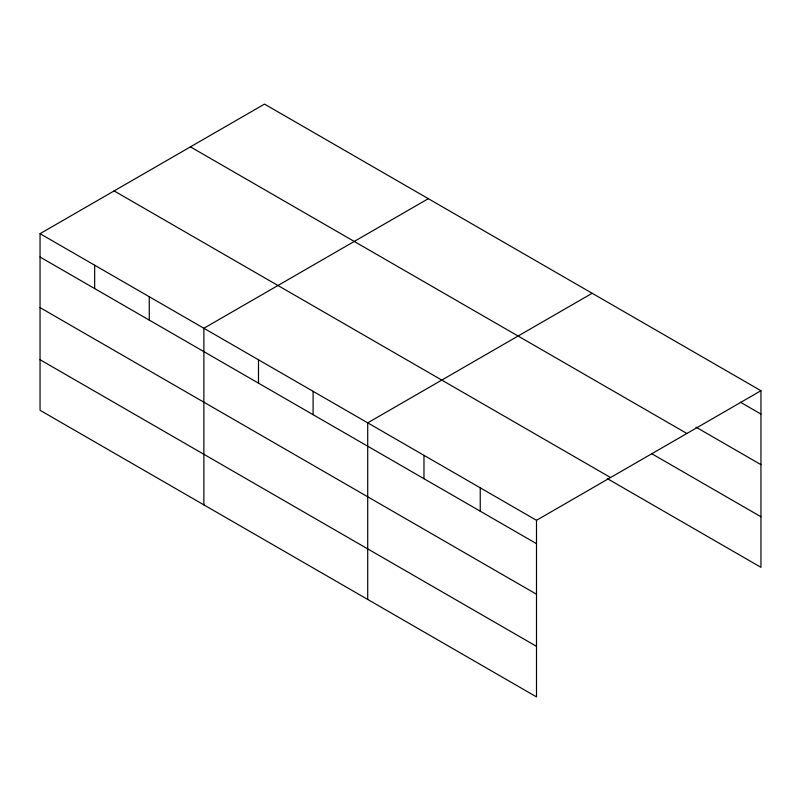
<?xml version="1.0" encoding="UTF-8"?>
<svg xmlns="http://www.w3.org/2000/svg" width="801" height="801" viewBox="0 0 801 801"><rect width="100%" height="100%" fill="white"/><g stroke="black" fill="none" stroke-linecap="round" stroke-linejoin="round"><path stroke-width="1.2" d="M536.5 594.232L536.5 520.3L40.05 233.682L40.05 410.282L536.5 696.9L536.5 594.232L40.05 307.614M607.308 478.618L760.95 567.318L760.95 390.718L264.5 104.1L40.05 233.682M428.325 198.678L203.875 328.27L203.875 504.87M592.159 293.266L367.709 422.848L367.709 599.448M536.5 520.3L760.95 390.718M740.394 402.212L760.95 414.077M696.029 427.173L760.95 464.65M190.428 146.863L686.878 433.481M651.664 453.656L760.95 516.755M114.122 190.918L610.572 477.536M40.05 257.041L536.5 543.669M40.05 359.709L536.5 646.337M480.24 487.819L480.24 511.178M423.969 455.338L423.969 478.698M313.101 391.329L313.101 414.688M258.493 359.799L258.493 383.158M149.266 296.74L149.266 320.1M94.658 265.211L94.658 288.57"/></g></svg>
